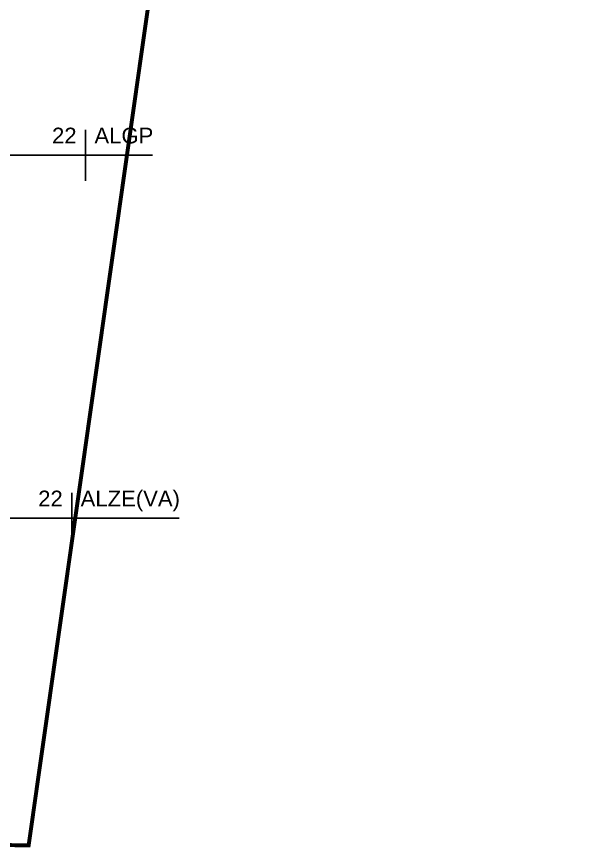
# Model space of a CAD drawing. Extents: x -14.2 to 52.3, y 2.5 to 90.9.
# Drawn here: x 45.28 to 52.33, y 3.66 to 14.18 of the extents above; entities that cross this region are included whole.
import ezdxf
from ezdxf.enums import TextEntityAlignment as Align

# ---------------------------------------------------------------- set-up
doc = ezdxf.new("R2010")
doc.units = 0
doc.linetypes.add('limpo_PINI-PSG-PE-0102-LAZ-R00$0$DASHDOT', pattern=[1, 0.5, -0.25, 0, -0.25])
for name, color, linetype in [('LEGENDA', 2, 'Continuous'), ('limpo_PINI-PSG-PE-0102-LAZ-R00$0$PA_LIMI_TER', 32, 'limpo_PINI-PSG-PE-0102-LAZ-R00$0$DASHDOT'), ('XR_ARQT', 7, 'Continuous')]:
    doc.layers.add(name, color=color, linetype=linetype)
doc.styles.add('R80', font='arial.ttf', dxfattribs={"height": 0.2})

# ---------------------------------------------------------------- blocks, each defined once
blk = doc.blocks.new('limpo_PINI-PSG-PE-0102-LAZ-R00')
at = {"layer": 'limpo_PINI-PSG-PE-0102-LAZ-R00$0$PA_LIMI_TER', "const_width": 0.05, "flags": 128}
blk.add_lwpolyline([(0.497, 4.366), (45.476, 3.67), (49.077, 28.957), (49.729, 28.889), (52.343, 53.357), (-10.257, 53.134), (-13.381, 28.511), (2.923, 25.662)], close=True, dxfattribs=at)

msp = doc.modelspace()

# ---------------------------------------------------------------- linework, layer by layer
at = {"layer": 'LEGENDA'}
for p, q in [((46.154, 12.749), (46.154, 12.101)), ((44.561, 12.425), (45.498, 12.425)), ((45.498, 12.425), (47.001, 12.425)), ((45.979, 8.153), (45.979, 7.505)), ((44.535, 7.829), (45.323, 7.829)), ((45.323, 7.829), (47.339, 7.829))]:
    msp.add_line(p, q, dxfattribs=at)

# ---------------------------------------------------------------- texts
at = {"layer": 'LEGENDA', "style": 'R80'}
for p in [(46.041, 12.515), (45.866, 7.919)]:
    msp.add_text('22', height=0.2, dxfattribs=at).set_placement(p, align=Align.BOTTOM_RIGHT)
for s, p in [('ALGP', (46.267, 12.515)), ('ALZE(VA)', (46.092, 7.919))]:
    msp.add_text(s, height=0.2, dxfattribs=at).set_placement(p, align=Align.BOTTOM_LEFT)

# ---------------------------------------------------------------- next in the draw order: block references
at = {"layer": 'XR_ARQT'}
msp.add_blockref('limpo_PINI-PSG-PE-0102-LAZ-R00', (-0.042, 0.017), dxfattribs=at)

doc.saveas('drawing.dxf')
